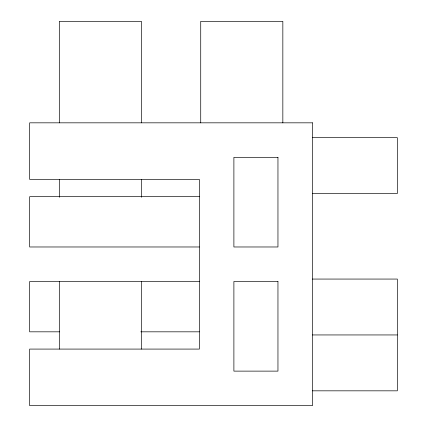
<?xml version="1.0" encoding="UTF-8"?>
<svg xmlns="http://www.w3.org/2000/svg" width="427" height="427" viewBox="0 0 427 427"><rect width="100%" height="100%" fill="white"/><g stroke="black" fill="none" stroke-linecap="round" stroke-linejoin="round"><path stroke-width="0.64" d="M312.489 137.654L397.334 137.654L397.334 193.532L312.489 193.532M199.361 196.66L29.666 196.66L29.666 246.977L199.361 246.977M312.489 279.061L397.334 279.061L397.334 390.828L312.489 390.828M199.361 281.505L29.666 281.505L29.666 331.822L59.615 331.822M140.798 331.822L199.361 331.822M312.489 334.944L397.334 334.944M282.839 122.827L282.839 21.35L200.722 21.35L200.722 122.827M141.428 122.827L141.428 21.35L59.316 21.35L59.316 122.827M141.428 179.393L141.428 197.285M141.428 281.505L141.428 349.083M59.316 179.393L59.316 197.285M59.316 281.505L59.316 349.083M312.489 122.827L29.666 122.827L29.666 179.393L199.361 179.393L199.361 349.083L29.666 349.083L29.666 405.65L312.489 405.65L312.489 122.827M277.956 157.36L233.889 157.36L233.889 246.977L277.956 246.977L277.956 157.36M277.956 281.505L233.889 281.505L233.889 371.122L277.956 371.122L277.956 281.505"/></g></svg>
